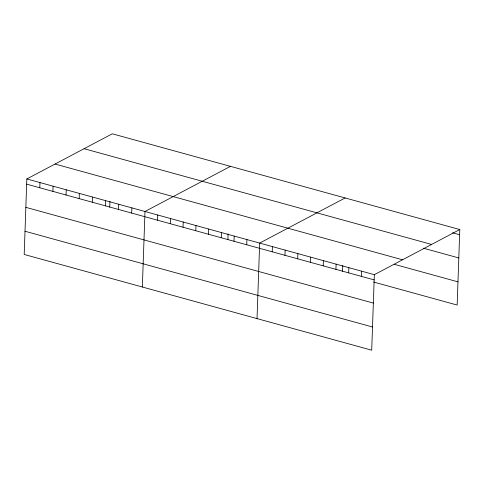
<?xml version="1.0" encoding="UTF-8"?>
<svg xmlns="http://www.w3.org/2000/svg" width="484" height="484" viewBox="0 0 484 484"><rect width="100%" height="100%" fill="white"/><g stroke="black" fill="none" stroke-linecap="round" stroke-linejoin="round"><path stroke-width="0.73" d="M459.8 229.543L112.294 133.802L26.838 178.947L24.2 254.457L371.706 350.198L374.344 274.682L459.8 229.543L457.162 305.053L373.63 282.045M39.785 187.768L39.966 182.559M52.913 191.386L53.095 186.177M66.042 194.998L66.223 189.795M79.17 198.615L79.352 193.412M92.293 202.233L92.48 197.03M105.421 205.851L105.603 200.648M109.729 207.14L109.935 201.344M118.55 209.469L118.731 204.26M131.678 213.081L131.86 207.878M142.35 287.006L144.988 211.496L230.444 166.357M157.548 220.208L157.73 215.005M170.289 223.723L170.471 218.514M183.037 227.232L183.218 222.029M195.778 230.741L195.959 225.538M208.519 234.25L208.701 229.047M221.261 237.765L221.442 232.556M227.885 239.695L228.085 233.893M234.002 241.274L234.183 236.071M246.743 244.783L246.925 239.58M257.028 318.599L259.666 243.089L345.122 197.95M272.226 251.807L272.407 246.598M284.967 255.316L285.149 250.107M297.714 258.825L297.896 253.622M310.456 262.334L310.637 257.131M323.197 265.843L323.379 260.64M335.938 269.358L336.12 264.149M342.563 271.288L342.763 265.486M348.68 272.867L348.861 267.664M361.421 276.376L361.602 271.173M452.54 232.798L459.619 234.746M84.089 148.703L431.601 244.438M423.415 248.195L458.808 257.948M55.037 164.046L402.543 259.787M394.266 264.3L457.973 281.851M26.838 178.947L374.344 274.682M26.656 184.15L374.162 279.885M25.846 207.352L373.352 303.087M25.011 231.255L372.517 326.996"/></g></svg>
